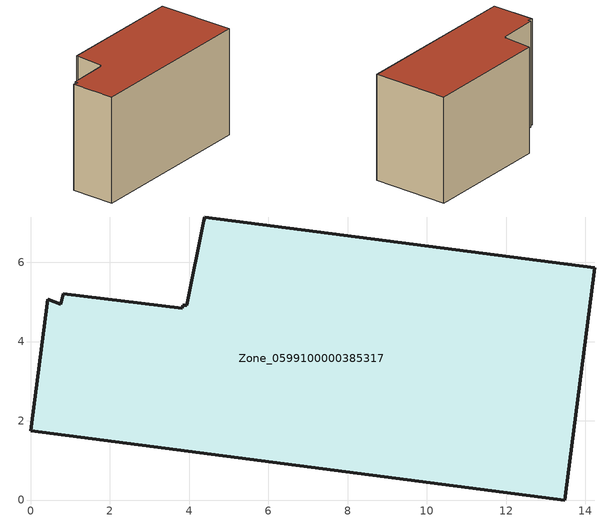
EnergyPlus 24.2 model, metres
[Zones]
Zone_0599100000385317
 floor ground (C_G): 3.94,4.91 4.37,7.04 4.39,7.14 14.24,5.86 13.49,0 0,1.75 0.43,5.07 0.76,4.94 0.82,5.21 3.83,4.84 3.84,4.92 z0
 wall outside (C_F): 13.49,0 14.24,5.86 4.39,7.14 4.37,7.04 3.94,4.91 3.84,4.92 3.83,4.84 0.82,5.21 0.76,4.94 0.43,5.07 0,1.75 13.49,0 z0:8.34
 roof outside (C_R): 3.94,4.91 3.84,4.92 3.83,4.84 0.82,5.21 0.76,4.94 0.43,5.07 0,1.75 13.49,0 14.24,5.86 4.39,7.14 4.37,7.04 z8.34
[BUILDING]
Pand.0599100000385317: North Axis=0; Terrain=City; Loads Convergence Tolerance Value=0.04; Temperature Convergence Tolerance Value=0.4; Solar Distribution=FullExterior; Maximum Number of Warmup Days=25; Minimum Number of Warmup Days=1
[Site:Location]
Rotterdam.The.Hague.AP_ZH_NLD Design_Conditions: Latitude=51.96; Longitude=4.45; Time Zone=1; Elevation=-4.5
[SITE:GROUNDTEMPERATURE:BUILDINGSURFACE]
18, 18, 18, 18, 18, 18, 18, 18, 18, 18, 18, 18
[MATERIAL] Thermal Absorptance=0.9; Solar Absorptance=0.7; Visible Absorptance=0.7
Name | Roughness | Thickness | Conductivity | Density | Specific Heat
G.D.1992-2005 | MediumSmooth | 0.15 | 0.06 | 540 | 1210
F.D.1992-2005 | Rough | 0.3 | 0.12 | 1920 | 840
R.D.1992-2005 | MediumRough | 0.2 | 0.08 | 1500 | 1000
[CONSTRUCTION]
C_G: G.D.1992-2005
C_F: F.D.1992-2005
C_R: R.D.1992-2005
[ZONE]
Zone_0599100000385317: Type=1; Multiplier=1; Ceiling Height=Autocalculate; Volume=Autocalculate; Floor Area=autocalculate; Part of Total Floor Area=Yes
[ZONEINFILTRATION:DESIGNFLOWRATE]
Infil_Zone_0599100000385317: Zone or ZoneList or Space or SpaceList=Zone_0599100000385317; Schedule=AlwaysOn; Design Flow Rate Calculation Method=Flow/Area; Flow Rate per Floor Area=0.0021; Constant Term Coefficient=1; Temperature Term Coefficient=0; Velocity Term Coefficient=0; Velocity Squared Term Coefficient=0
[HVACTEMPLATE:ZONE:IDEALLOADSAIRSYSTEM]
Zone_0599100000385317: Maximum Heating Supply Air Temperature=50; Minimum Cooling Supply Air Temperature=13; Maximum Heating Supply Air Humidity Ratio=0.0156; Minimum Cooling Supply Air Humidity Ratio=0.0077; Heating Limit=NoLimit; Cooling Limit=NoLimit; Dehumidification Control Type=ConstantSensibleHeatRatio; Cooling Sensible Heat Ratio=0.7; Dehumidification Setpoint=60; Humidification Control Type=None; Humidification Setpoint=30; Outdoor Air Method=None; Outdoor Air Flow Rate per Person=0.00944; Outdoor Air Flow Rate per Zone Floor Area=0; Outdoor Air Flow Rate per Zone=0; Demand Controlled Ventilation Type=None; Outdoor Air Economizer Type=NoEconomizer; Heat Recovery Type=None; Sensible Heat Recovery Effectiveness=0.7; Latent Heat Recovery Effectiveness=0.65
[ZONECONTROL:THERMOSTAT]
ThermostatControl_Zone_0599100000385317: Zone or ZoneList=Zone_0599100000385317; Control Type Schedule=DualSetpointControlType; Control 1=Thermostat_Zone_0599100000385317; Temperature Difference Between Cutout And Setpoint=0
[THERMOSTATSETPOINT:DUALSETPOINT]
Thermostat_Zone_0599100000385317: Heating Setpoint Temperature Schedule=HeatingSetpoint_Zone_0599100000385317; Cooling Setpoint Temperature Schedule=CoolingSetpoint_Zone_0599100000385317
[SCHEDULE:COMPACT]
HeatingSetpoint_Zone_0599100000385317: Through: 12/31, For: AllDays, Until: 24:00, 21
CoolingSetpoint_Zone_0599100000385317: Through: 12/31, For: AllDays, Until: 24:00, 24
DualSetpointControlType: Through: 12/31, For: AllDays, Until: 24:00, 4
AlwaysOn: Through: 12/31, For: AllDays, Until: 24:00, 1
